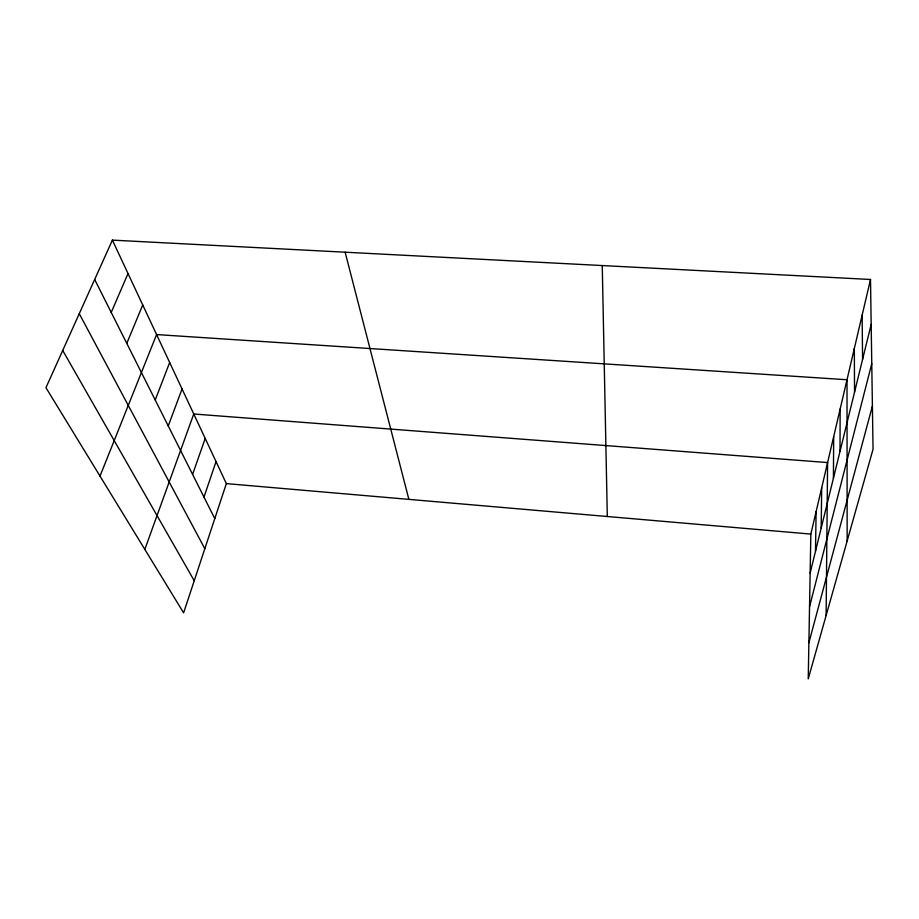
<?xml version="1.0" encoding="UTF-8"?>
<svg xmlns="http://www.w3.org/2000/svg" width="919" height="919" viewBox="0 0 919 919"><rect width="100%" height="100%" fill="white"/><g stroke="black" fill="none" stroke-linecap="round" stroke-linejoin="round"><path stroke-width="1.38" d="M840.012 451.367L840.138 409.047M833.418 478.271L833.682 436.605M826.124 615.489L827.594 462.567L193.76 413.998L144.823 549.378M821.184 528.115L821.689 487.794M815.498 551.251L816.106 511.596M870.5 279.479L810.845 534.088L808.238 678.877L873.05 449.23L870.5 279.479L112.382 240.123L45.95 387.692L183.616 612.835L226.35 483.612L112.382 240.123M810.144 573.1L871.166 324.407M809.536 606.793L871.763 363.683M808.892 642.737L872.395 406.072M203.984 497.076L216.045 461.614M192.599 474.411L205.201 438.443M168.246 425.945L182.054 388.967M155.219 400.006L169.67 362.534M100.01 476.099L156.586 334.573L847.008 379.742L847.157 540.992M126.776 343.396L142.732 304.959M111.222 312.437L128.017 273.529M226.35 483.612L810.845 534.088M62.71 350.461L194.231 580.716M79.264 313.701L204.822 548.689M94.668 279.468L214.782 518.58M345.13 252.208L408.875 499.373M602.255 265.557L607.31 516.512M862.137 315.171L862.573 359.467M854.325 348.508L854.544 392.16"/></g></svg>
